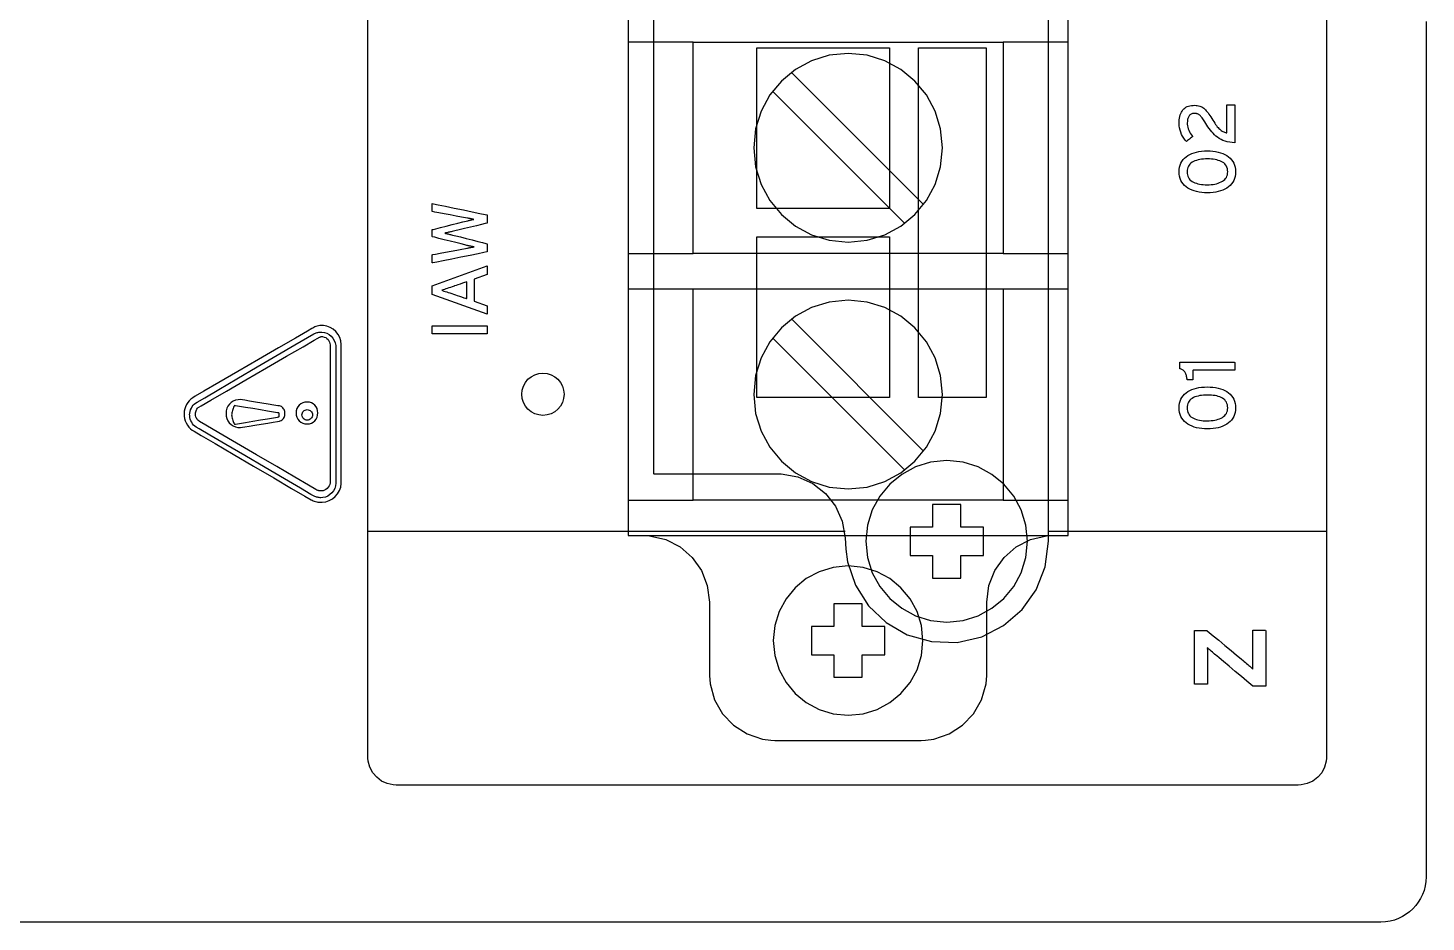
# Model space of a CAD drawing. Extents: x 1 to 47.7, y 0.2 to 33.3.
# Drawn here: x 34.258 to 36.737, y 2.26 to 3.845 of the extents above; entities that cross this region are included whole.
import ezdxf

# ---------------------------------------------------------------- set-up
doc = ezdxf.new("R2010")
doc.units = 0
doc.header["$MEASUREMENT"] = 0
for name, color, linetype in [('1_1__SCREW_TERMINAL_BLOCK_', 7, 'CONTINUOUS'), ('1_2__CONNECTORIZED_RELAY__', 7, 'CONTINUOUS'), ('4_0_____DWG', 7, 'CONTINUOUS')]:
    doc.layers.add(name, color=color, linetype=linetype)

msp = doc.modelspace()

# ---------------------------------------------------------------- linework, layer by layer
at = {"layer": '1_1__SCREW_TERMINAL_BLOCK_'}
for points in [[(35.3221, 3.9768), (35.3221, 3.8254), (35.3221, 3.6798), (35.3221, 3.5419), (35.3221, 3.4135), (35.3221, 3.2968), (35.3221, 3.2433), (35.3221, 3.1934), (35.3221, 3.1474), (35.3221, 3.1055), (35.3221, 3.0679), (35.3221, 3.0348), (35.3221, 3.0066), (35.3221, 2.9834), (35.3221, 2.9655), (35.3221, 2.9531), (35.3221, 2.9465), (35.3221, 2.9454), (35.3223, 2.9454), (35.3232, 2.9454), (35.3439, 2.9454), (35.3473, 2.9454), (35.3479, 2.9454), (35.3525, 2.9453), (35.36, 2.9448), (35.3886, 2.9383), (35.4141, 2.9253), (35.4355, 2.9068), (35.4519, 2.8837), (35.4624, 2.8569), (35.4661, 2.8274), (35.4661, 2.8274), (35.4661, 2.8252), (35.4661, 2.8191), (35.4661, 2.7979), (35.4661, 2.7405), (35.4661, 2.7159), (35.4661, 2.7017), (35.4661, 2.6972), (35.4675, 2.6823), (35.4754, 2.6543), (35.4895, 2.6296), (35.509, 2.6092), (35.5328, 2.5939), (35.5602, 2.5847), (35.5749, 2.5826), (35.5824, 2.5823), (35.5847, 2.5823), (35.5925, 2.5823), (35.6076, 2.5823), (35.6286, 2.5823), (35.654, 2.5823), (35.7121, 2.5823), (35.7702, 2.5823), (35.7956, 2.5823), (35.8166, 2.5823), (35.8317, 2.5823), (35.8395, 2.5823), (35.8418, 2.5823), (35.8493, 2.5826), (35.864, 2.5847), (35.8913, 2.5939), (35.9152, 2.6092), (35.9347, 2.6296), (35.9488, 2.6543), (35.9567, 2.6823), (35.958, 2.6972), (35.9581, 2.7017), (35.9581, 2.7159), (35.9581, 2.7405), (35.9581, 2.7979), (35.9581, 2.8191), (35.9581, 2.8252), (35.9581, 2.8274), (35.9618, 2.8569), (35.9723, 2.8837), (35.9887, 2.9068), (36.0101, 2.9253), (36.0355, 2.9383), (36.0641, 2.9448), (36.0717, 2.9453), (36.0763, 2.9454), (36.0769, 2.9454), (36.0803, 2.9454), (36.1009, 2.9454), (36.1019, 2.9454), (36.1021, 2.9454), (36.1021, 2.9465), (36.1021, 2.9531), (36.1021, 2.9655), (36.1021, 2.9834), (36.1021, 3.0066), (36.1021, 3.0348), (36.1021, 3.0679), (36.1021, 3.1055), (36.1021, 3.1474), (36.1021, 3.1934), (36.1021, 3.2433), (36.1021, 3.2968), (36.1021, 3.4135), (36.1021, 3.5419), (36.1021, 3.6798), (36.1021, 3.8254), (36.1021, 3.9768)], [(35.4372, 3.8205), (35.3221, 3.8205)], [(35.987, 3.8205), (35.987, 3.4455), (35.4372, 3.4455), (35.4372, 3.8205), (35.987, 3.8205)], [(36.1021, 3.8205), (35.987, 3.8205)], [(35.6115, 3.7667), (35.8458, 3.5326)], [(35.8123, 3.4992), (35.5781, 3.7335)], [(35.3221, 3.4455), (35.4372, 3.4455)], [(35.987, 3.4455), (36.1021, 3.4455)], [(35.3221, 3.3829), (35.4372, 3.3829)], [(35.987, 3.3829), (35.987, 3.0079), (35.4372, 3.0079), (35.4372, 3.3829), (35.987, 3.3829)], [(35.987, 3.3829), (36.1021, 3.3829)], [(35.6115, 3.3294), (35.8458, 3.0951)], [(35.8123, 3.0617), (35.5781, 3.2959)], [(35.3221, 3.0079), (35.4372, 3.0079)], [(35.987, 3.0079), (36.1021, 3.0079)], [(35.3221, 2.9454), (36.1021, 2.9454)], [(35.6869, 2.7842), (35.647, 2.7842), (35.647, 2.7342), (35.6869, 2.7342), (35.6869, 2.6941), (35.7372, 2.6941), (35.7372, 2.7342), (35.7772, 2.7342), (35.7772, 2.7842), (35.7372, 2.7842), (35.7372, 2.8243), (35.6869, 2.8243), (35.6869, 2.7842)]]:
    msp.add_lwpolyline(points, dxfattribs=at)
for points in [[(35.7121, 3.8003), (35.6784, 3.7969), (35.647, 3.7872), (35.6185, 3.7717), (35.5937, 3.7513), (35.5733, 3.7266), (35.5578, 3.6981), (35.5481, 3.6668), (35.5447, 3.6331), (35.5481, 3.5993), (35.5578, 3.5679), (35.5733, 3.5394), (35.5937, 3.5147), (35.6185, 3.4942), (35.647, 3.4788), (35.6784, 3.469), (35.7121, 3.4656), (35.7458, 3.469), (35.7772, 3.4788), (35.8056, 3.4942), (35.8304, 3.5147), (35.8509, 3.5394), (35.8663, 3.5679), (35.8761, 3.5993), (35.8795, 3.6331), (35.8761, 3.6668), (35.8663, 3.6981), (35.8509, 3.7266), (35.8304, 3.7513), (35.8056, 3.7717), (35.7772, 3.7872), (35.7458, 3.7969)], [(35.7121, 3.3628), (35.6784, 3.3594), (35.647, 3.3496), (35.6185, 3.3342), (35.5937, 3.3138), (35.5733, 3.289), (35.5578, 3.2606), (35.5481, 3.2292), (35.5447, 3.1955), (35.5481, 3.1618), (35.5578, 3.1303), (35.5733, 3.1019), (35.5937, 3.0771), (35.6185, 3.0567), (35.647, 3.0413), (35.6784, 3.0315), (35.7121, 3.0281), (35.7458, 3.0315), (35.7772, 3.0413), (35.8056, 3.0567), (35.8304, 3.0771), (35.8509, 3.1019), (35.8663, 3.1303), (35.8761, 3.1618), (35.8795, 3.1955), (35.8761, 3.2292), (35.8663, 3.2606), (35.8509, 3.289), (35.8304, 3.3138), (35.8056, 3.3342), (35.7772, 3.3496), (35.7458, 3.3594)], [(35.7121, 2.8917), (35.6854, 2.889), (35.6605, 2.8813), (35.638, 2.8691), (35.6184, 2.8529), (35.6021, 2.8333), (35.5899, 2.8108), (35.5821, 2.7859), (35.5794, 2.7592), (35.5821, 2.7325), (35.5899, 2.7076), (35.6021, 2.6851), (35.6184, 2.6655), (35.638, 2.6493), (35.6605, 2.6371), (35.6854, 2.6294), (35.7121, 2.6267), (35.7387, 2.6294), (35.7636, 2.6371), (35.7861, 2.6493), (35.8058, 2.6655), (35.822, 2.6851), (35.8343, 2.7076), (35.842, 2.7325), (35.8447, 2.7592), (35.842, 2.7859), (35.8343, 2.8108), (35.822, 2.8333), (35.8058, 2.8529), (35.7861, 2.8691), (35.7636, 2.8813), (35.7387, 2.889)]]:
    msp.add_lwpolyline(points, close=True, dxfattribs=at)
at = {"layer": '1_2__CONNECTORIZED_RELAY__'}
for points in [[(35.3672, 3.8746), (35.3672, 3.7356), (35.3672, 3.6044), (35.3672, 3.4828), (35.3672, 3.3727), (35.3672, 3.2759), (35.3672, 3.2331), (35.3672, 3.1943), (35.3672, 3.1598), (35.3672, 3.1298), (35.3672, 3.1045), (35.3672, 3.0842), (35.3672, 3.069), (35.3672, 3.0593), (35.3672, 3.0552), (35.3674, 3.0551), (35.3726, 3.0551), (35.3844, 3.0551), (35.4015, 3.0551), (35.4466, 3.0551), (35.4976, 3.0551), (35.5446, 3.0551), (35.5635, 3.0551), (35.5776, 3.0551), (35.5932, 3.0549), (35.6228, 3.0497), (35.6494, 3.0378), (35.6721, 3.02), (35.6898, 2.9974), (35.7018, 2.9709), (35.7071, 2.9414), (35.7078, 2.9214), (35.7109, 2.8989), (35.725, 2.8572), (35.7483, 2.8207), (35.7795, 2.791), (35.8171, 2.7693), (35.8597, 2.7573), (35.9055, 2.7561), (35.9491, 2.7661), (35.9878, 2.7859), (36.0205, 2.8142), (36.0455, 2.8494), (36.0616, 2.8902), (36.0673, 2.9352), (36.0673, 2.9352), (36.0673, 2.9381), (36.0673, 2.9468), (36.0673, 2.9608), (36.0673, 2.9802), (36.0673, 3.0045), (36.0673, 3.0336), (36.0673, 3.0672), (36.0673, 3.1051), (36.0673, 3.1472), (36.0673, 3.193), (36.0673, 3.2953), (36.0673, 3.4103), (36.0673, 3.5359), (36.0673, 3.6705), (36.0673, 3.8121), (36.0673, 4.109)], [(35.7855, 3.8101), (35.7855, 3.5251), (35.5505, 3.5251), (35.5505, 3.8101), (35.7855, 3.8101)], [(35.9572, 3.8101), (35.9572, 3.1901), (35.8372, 3.1901), (35.8372, 3.8101), (35.9572, 3.8101)], [(35.7855, 3.4751), (35.7855, 3.1901), (35.5505, 3.1901), (35.5505, 3.4751), (35.7855, 3.4751)], [(35.822, 2.9102), (35.8619, 2.9102), (35.8619, 2.8701), (35.9122, 2.8701), (35.9122, 2.9102), (35.9522, 2.9102), (35.9522, 2.9602), (35.9122, 2.9602), (35.9122, 3.0003), (35.8619, 3.0003), (35.8619, 2.9602), (35.822, 2.9602), (35.822, 2.9102)], [(35.3221, 2.953), (35.7066, 2.953)], [(36.0673, 2.953), (36.2142, 2.953)]]:
    msp.add_lwpolyline(points, dxfattribs=at)
msp.add_lwpolyline([(35.8871, 3.0784), (35.8583, 3.0754), (35.8314, 3.0671), (35.8071, 3.0539), (35.7858, 3.0364), (35.7683, 3.0152), (35.755, 2.9909), (35.7467, 2.9641), (35.7437, 2.9352), (35.7467, 2.9064), (35.755, 2.8795), (35.7683, 2.8552), (35.7858, 2.834), (35.8071, 2.8165), (35.8314, 2.8033), (35.8583, 2.795), (35.8871, 2.7921), (35.916, 2.795), (35.9429, 2.8033), (35.9672, 2.8165), (35.9885, 2.834), (36.0059, 2.8552), (36.0191, 2.8795), (36.0275, 2.9064), (36.0304, 2.9352), (36.0275, 2.9641), (36.0191, 2.9909), (36.0059, 3.0152), (35.9885, 3.0364), (35.9672, 3.0539), (35.9429, 3.0671), (35.916, 3.0754)], close=True, dxfattribs=at)
at = {"layer": '4_0_____DWG'}
for points in [[(36.5605, 3.8761), (36.5605, 3.8231), (36.5605, 3.7709), (36.5605, 3.7197), (36.5605, 3.6694), (36.5605, 3.62), (36.5605, 3.5715), (36.5605, 3.524), (36.5605, 3.4775), (36.5605, 3.4319), (36.5605, 3.3874), (36.5605, 3.3438), (36.5605, 3.3013), (36.5605, 3.2598), (36.5605, 3.2193), (36.5605, 3.1799), (36.5605, 3.1416), (36.5605, 3.1043), (36.5605, 3.0682), (36.5605, 3.0331), (36.5605, 2.9992), (36.5605, 2.9664), (36.5605, 2.9348), (36.5605, 2.9043), (36.5605, 2.875), (36.5605, 2.8469), (36.5605, 2.8199), (36.5605, 2.7942), (36.5605, 2.7697), (36.5605, 2.7465), (36.5605, 2.7245), (36.5605, 2.7038), (36.5605, 2.6843), (36.5605, 2.6661), (36.5605, 2.6493), (36.5605, 2.6337), (36.5605, 2.6195), (36.5605, 2.6066), (36.5605, 2.5951), (36.5605, 2.5849), (36.5605, 2.5761), (36.5605, 2.5687), (36.5605, 2.5627), (36.5605, 2.5581), (36.5605, 2.555), (36.5605, 2.5533), (36.5605, 2.5525), (36.5605, 2.551), (36.56, 2.5454), (36.5571, 2.5346), (36.552, 2.525), (36.545, 2.5168), (36.5364, 2.5102), (36.5265, 2.5056), (36.5156, 2.5032), (36.5102, 2.503), (36.5075, 2.503), (36.5019, 2.503), (36.4936, 2.503), (36.4827, 2.503), (36.4694, 2.503), (36.4536, 2.503), (36.4355, 2.503), (36.4152, 2.503), (36.3929, 2.503), (36.3685, 2.503), (36.3423, 2.503), (36.3143, 2.503), (36.2847, 2.503), (36.2534, 2.503), (36.2208, 2.503), (36.1867, 2.503), (36.1514, 2.503), (36.115, 2.503), (36.0775, 2.503), (36.0391, 2.503), (35.9599, 2.503), (35.8782, 2.503), (35.7948, 2.503), (35.7105, 2.503), (35.6263, 2.503), (35.5429, 2.503), (35.4612, 2.503), (35.3819, 2.503), (35.3435, 2.503), (35.306, 2.503), (35.2696, 2.503), (35.2343, 2.503), (35.2003, 2.503), (35.1676, 2.503), (35.1364, 2.503), (35.1067, 2.503), (35.0787, 2.503), (35.0525, 2.503), (35.0282, 2.503), (35.0058, 2.503), (34.9856, 2.503), (34.9675, 2.503), (34.9517, 2.503), (34.9383, 2.503), (34.9274, 2.503), (34.9192, 2.503), (34.9136, 2.503), (34.9108, 2.503), (34.9054, 2.5032), (34.8945, 2.5056), (34.8846, 2.5102), (34.8761, 2.5168), (34.8691, 2.525), (34.864, 2.5346), (34.8611, 2.5454), (34.8606, 2.551), (34.8606, 2.5525), (34.8606, 2.5533), (34.8606, 2.555), (34.8606, 2.5581), (34.8606, 2.5627), (34.8606, 2.5687), (34.8606, 2.5761), (34.8606, 2.5849), (34.8606, 2.5951), (34.8606, 2.6066), (34.8606, 2.6195), (34.8606, 2.6337), (34.8606, 2.6493), (34.8606, 2.6661), (34.8606, 2.6843), (34.8606, 2.7038), (34.8606, 2.7245), (34.8606, 2.7465), (34.8606, 2.7697), (34.8606, 2.7942), (34.8606, 2.8199), (34.8606, 2.8469), (34.8606, 2.875), (34.8606, 2.9043), (34.8606, 2.9348), (34.8606, 2.9664), (34.8606, 2.9992), (34.8606, 3.0331), (34.8606, 3.0682), (34.8606, 3.1043), (34.8606, 3.1416), (34.8606, 3.1799), (34.8606, 3.2193), (34.8606, 3.2598), (34.8606, 3.3013), (34.8606, 3.3438), (34.8606, 3.3874), (34.8606, 3.4319), (34.8606, 3.4775), (34.8606, 3.524), (34.8606, 3.5715), (34.8606, 3.62), (34.8606, 3.6694), (34.8606, 3.7197), (34.8606, 3.7709), (34.8606, 3.8231), (34.8606, 3.8761)], [(36.7371, 3.8568), (36.7371, 3.7973), (36.7371, 3.7387), (36.7371, 3.6812), (36.7371, 3.6247), (36.7371, 3.5693), (36.7371, 3.5149), (36.7371, 3.4615), (36.7371, 3.4093), (36.7371, 3.3581), (36.7371, 3.308), (36.7371, 3.259), (36.7371, 3.2112), (36.7371, 3.1645), (36.7371, 3.1189), (36.7371, 3.0745), (36.7371, 3.0313), (36.7371, 2.9893), (36.7371, 2.9484), (36.7371, 2.9088), (36.7371, 2.8704), (36.7371, 2.8332), (36.7371, 2.7973), (36.7371, 2.7627), (36.7371, 2.7293), (36.7371, 2.6972), (36.7371, 2.6663), (36.7371, 2.6368), (36.7371, 2.6086), (36.7371, 2.5818), (36.7371, 2.5563), (36.7371, 2.5321), (36.7371, 2.5093), (36.7371, 2.4879), (36.7371, 2.4679), (36.7371, 2.4493), (36.7371, 2.4321), (36.7371, 2.4164), (36.7371, 2.4021), (36.7371, 2.3892), (36.7371, 2.3778), (36.7371, 2.3679), (36.7371, 2.3595), (36.7371, 2.3526), (36.7371, 2.3472), (36.7371, 2.3433), (36.7371, 2.341), (36.7371, 2.3402), (36.7367, 2.332), (36.7354, 2.3241), (36.7335, 2.3164), (36.7308, 2.3091), (36.7274, 2.3021), (36.7234, 2.2955), (36.7188, 2.2893), (36.7136, 2.2836), (36.7079, 2.2785), (36.7018, 2.2739), (36.6952, 2.2699), (36.6882, 2.2665), (36.6809, 2.2638), (36.6732, 2.2618), (36.6652, 2.2606), (36.6571, 2.2602), (36.6562, 2.2602), (36.6536, 2.2602), (36.6493, 2.2602), (36.6433, 2.2602), (36.6357, 2.2602), (36.6264, 2.2602), (36.6156, 2.2602), (36.6032, 2.2602), (36.5892, 2.2602), (36.5738, 2.2602), (36.5568, 2.2602), (36.5384, 2.2602), (36.5186, 2.2602), (36.4974, 2.2602), (36.4748, 2.2602), (36.4509, 2.2602), (36.4256, 2.2602), (36.3991, 2.2602), (36.3712, 2.2602), (36.3422, 2.2602), (36.3119, 2.2602), (36.2805, 2.2602), (36.2479, 2.2602), (36.2142, 2.2602), (36.1794, 2.2602), (36.1435, 2.2602), (36.1066, 2.2602), (36.0686, 2.2602), (36.0297, 2.2602), (35.9898, 2.2602), (35.949, 2.2602), (35.9072, 2.2602), (35.8646, 2.2602), (35.8211, 2.2602), (35.7768, 2.2602), (35.7318, 2.2602), (35.6859, 2.2602), (35.6393, 2.2602), (35.592, 2.2602), (35.544, 2.2602), (35.4954, 2.2602), (35.4461, 2.2602), (35.3962, 2.2602), (35.3457, 2.2602), (35.2431, 2.2602), (35.1386, 2.2602), (35.0323, 2.2602), (34.9245, 2.2602), (34.8154, 2.2602), (34.7051, 2.2602), (34.594, 2.2602), (34.4822, 2.2602), (34.2575, 2.2602), (34.0329, 2.2602)], [(35.0718, 3.408), (35.0487, 3.3998), (35.0487, 3.3609), (35.0718, 3.3529), (35.0718, 3.3377), (34.9746, 3.3727), (34.9746, 3.3882), (35.0718, 3.4236), (35.0718, 3.408)], [(35.0718, 3.3029), (34.9746, 3.3029), (34.9746, 3.317), (35.0718, 3.317), (35.0718, 3.3029)], [(34.8606, 2.953), (35.3221, 2.953)], [(36.1021, 2.953), (36.5605, 2.953)]]:
    msp.add_lwpolyline(points, dxfattribs=at)
for points in [[(36.3979, 3.6417), (36.3932, 3.6421), (36.3888, 3.6427), (36.3846, 3.6436), (36.3806, 3.6447), (36.3769, 3.646), (36.3735, 3.6476), (36.3702, 3.6494), (36.3672, 3.6515), (36.3645, 3.6538), (36.3619, 3.6562), (36.3594, 3.6588), (36.357, 3.6614), (36.3547, 3.6641), (36.3525, 3.667), (36.3503, 3.6699), (36.3483, 3.673), (36.3464, 3.6761), (36.3447, 3.6788), (36.3435, 3.6809), (36.3423, 3.6827), (36.3411, 3.6844), (36.3399, 3.686), (36.3388, 3.6874), (36.3378, 3.6886), (36.3368, 3.6897), (36.3358, 3.6906), (36.3348, 3.6913), (36.3339, 3.6919), (36.3329, 3.6924), (36.3318, 3.6929), (36.3308, 3.6932), (36.3298, 3.6935), (36.3287, 3.6937), (36.3276, 3.6939), (36.3265, 3.6939), (36.3252, 3.6939), (36.3239, 3.6937), (36.3227, 3.6935), (36.3216, 3.6931), (36.3205, 3.6926), (36.3196, 3.6921), (36.3186, 3.6914), (36.3178, 3.6906), (36.317, 3.6897), (36.3163, 3.6887), (36.3156, 3.6875), (36.3151, 3.6861), (36.3146, 3.6846), (36.3142, 3.683), (36.3139, 3.6812), (36.3138, 3.6793), (36.3136, 3.6773), (36.3137, 3.6749), (36.3139, 3.672), (36.3144, 3.6693), (36.3152, 3.6666), (36.3161, 3.6639), (36.3173, 3.6614), (36.3188, 3.6589), (36.3205, 3.6565), (36.3224, 3.6541), (36.3232, 3.653), (36.3224, 3.6524), (36.3211, 3.6513), (36.3194, 3.6499), (36.3175, 3.6484), (36.3156, 3.6469), (36.314, 3.6456), (36.3129, 3.6446), (36.3123, 3.6441), (36.3101, 3.6466), (36.3076, 3.6499), (36.3054, 3.6533), (36.3035, 3.6568), (36.302, 3.6605), (36.3008, 3.6642), (36.2999, 3.6681), (36.2993, 3.6721), (36.2991, 3.6763), (36.2992, 3.6796), (36.2994, 3.6827), (36.2999, 3.6857), (36.3004, 3.6885), (36.3012, 3.6912), (36.3021, 3.6937), (36.3032, 3.696), (36.3044, 3.6981), (36.3058, 3.7001), (36.3075, 3.7019), (36.3093, 3.7034), (36.3113, 3.7048), (36.3135, 3.7059), (36.3158, 3.7068), (36.3184, 3.7075), (36.3211, 3.708), (36.324, 3.7082), (36.3267, 3.7083), (36.3291, 3.7081), (36.3314, 3.7078), (36.3335, 3.7074), (36.3356, 3.7068), (36.3375, 3.7061), (36.3393, 3.7053), (36.341, 3.7043), (36.3427, 3.7032), (36.3442, 3.7018), (36.3457, 3.7003), (36.3473, 3.6986), (36.3489, 3.6968), (36.3504, 3.6947), (36.3521, 3.6926), (36.3537, 3.6902), (36.3554, 3.6877), (36.357, 3.6849), (36.3588, 3.682), (36.3605, 3.6793), (36.3622, 3.6768), (36.3638, 3.6745), (36.3654, 3.6724), (36.3669, 3.6704), (36.3684, 3.6687), (36.3698, 3.6672), (36.3711, 3.6659), (36.3725, 3.6648), (36.3739, 3.6637), (36.3753, 3.6627), (36.3768, 3.6619), (36.3782, 3.6612), (36.3797, 3.6605), (36.3812, 3.66), (36.3827, 3.6596), (36.3837, 3.6596), (36.3837, 3.6625), (36.3837, 3.6681), (36.3837, 3.6755), (36.3837, 3.6838), (36.3837, 3.6922), (36.3837, 3.6998), (36.3837, 3.7056), (36.3837, 3.7089), (36.3839, 3.7092), (36.3849, 3.7092), (36.3866, 3.7092), (36.3888, 3.7092), (36.3912, 3.7092), (36.3935, 3.7092), (36.3956, 3.7092), (36.3971, 3.7092), (36.3978, 3.7092), (36.3979, 3.7077), (36.3979, 3.702), (36.3979, 3.6932), (36.3979, 3.6825), (36.3979, 3.671), (36.3979, 3.66), (36.3979, 3.6506), (36.3979, 3.6441)], [(36.3491, 3.6274), (36.3542, 3.6273), (36.3591, 3.6269), (36.3638, 3.6263), (36.3682, 3.6253), (36.3724, 3.6242), (36.3764, 3.6227), (36.3801, 3.6211), (36.3836, 3.6191), (36.3868, 3.6169), (36.3897, 3.6144), (36.3922, 3.6117), (36.3943, 3.6087), (36.3961, 3.6055), (36.3975, 3.602), (36.3985, 3.5983), (36.3991, 3.5944), (36.3994, 3.5902), (36.3991, 3.586), (36.3985, 3.5821), (36.3975, 3.5784), (36.3961, 3.575), (36.3944, 3.5718), (36.3923, 3.5689), (36.3898, 3.5662), (36.3869, 3.5637), (36.3838, 3.5615), (36.3803, 3.5596), (36.3767, 3.5579), (36.3727, 3.5564), (36.3686, 3.5553), (36.3641, 3.5544), (36.3595, 3.5537), (36.3545, 3.5533), (36.3494, 3.5532), (36.3442, 3.5533), (36.3393, 3.5537), (36.3346, 3.5544), (36.3302, 3.5553), (36.326, 3.5565), (36.322, 3.5579), (36.3183, 3.5596), (36.3148, 3.5616), (36.3116, 3.5639), (36.3087, 3.5663), (36.3062, 3.5691), (36.304, 3.572), (36.3023, 3.5752), (36.3009, 3.5787), (36.2999, 3.5824), (36.2993, 3.5863), (36.2991, 3.5904), (36.2994, 3.5946), (36.3, 3.5986), (36.301, 3.6023), (36.3023, 3.6057), (36.3041, 3.6089), (36.3062, 3.6119), (36.3086, 3.6146), (36.3115, 3.617), (36.3146, 3.6192), (36.3181, 3.6211), (36.3218, 3.6228), (36.3257, 3.6242), (36.3299, 3.6254), (36.3343, 3.6263), (36.339, 3.6269), (36.3439, 3.6273)], [(36.3494, 3.6132), (36.3457, 3.6131), (36.3423, 3.6129), (36.339, 3.6125), (36.3358, 3.612), (36.3328, 3.6114), (36.3299, 3.6106), (36.3272, 3.6096), (36.3247, 3.6085), (36.3223, 3.6073), (36.3202, 3.6058), (36.3184, 3.6042), (36.3168, 3.6023), (36.3156, 3.6003), (36.3146, 3.598), (36.3138, 3.5956), (36.3134, 3.593), (36.3132, 3.5902), (36.3134, 3.5874), (36.3138, 3.5848), (36.3145, 3.5824), (36.3155, 3.5802), (36.3168, 3.5782), (36.3183, 3.5764), (36.3201, 3.5748), (36.3222, 3.5733), (36.3245, 3.5721), (36.327, 3.5709), (36.3297, 3.57), (36.3325, 3.5692), (36.3355, 3.5685), (36.3387, 3.568), (36.342, 3.5677), (36.3455, 3.5675), (36.3491, 3.5674), (36.3527, 3.5675), (36.3561, 3.5677), (36.3594, 3.5681), (36.3626, 3.5686), (36.3655, 3.5693), (36.3684, 3.5702), (36.371, 3.5712), (36.3735, 3.5723), (36.3759, 3.5736), (36.3781, 3.575), (36.38, 3.5767), (36.3816, 3.5785), (36.3829, 3.5805), (36.3839, 3.5827), (36.3847, 3.5851), (36.3851, 3.5877), (36.3853, 3.5904), (36.3851, 3.5933), (36.3847, 3.5959), (36.3839, 3.5983), (36.3829, 3.6005), (36.3816, 3.6025), (36.38, 3.6044), (36.3782, 3.606), (36.376, 3.6074), (36.3737, 3.6087), (36.3712, 3.6097), (36.3686, 3.6106), (36.3658, 3.6114), (36.3628, 3.6121), (36.3597, 3.6126), (36.3564, 3.6129), (36.353, 3.6131)], [(35.0718, 3.5141), (35.0718, 3.5136), (35.0718, 3.5122), (35.0718, 3.5101), (35.0718, 3.5078), (35.0718, 3.5053), (35.0718, 3.5029), (35.0718, 3.501), (35.0718, 3.4997), (35.0717, 3.4994), (35.0685, 3.4986), (35.0619, 3.497), (35.0528, 3.4948), (35.0424, 3.4923), (35.0318, 3.4898), (35.022, 3.4874), (35.0144, 3.4856), (35.0098, 3.4845), (35.0083, 3.4841), (35.0067, 3.4837), (35.0052, 3.4834), (35.0036, 3.4831), (35.0021, 3.4827), (35.0007, 3.4824), (34.9993, 3.4821), (34.9979, 3.4819), (34.9966, 3.4816), (34.9969, 3.4813), (34.9983, 3.4811), (34.9997, 3.4808), (35.0011, 3.4805), (35.0025, 3.4802), (35.004, 3.4798), (35.0056, 3.4795), (35.0071, 3.4791), (35.0087, 3.4788), (35.0106, 3.4783), (35.0161, 3.4769), (35.0245, 3.4748), (35.0345, 3.4723), (35.0452, 3.4696), (35.0553, 3.467), (35.0639, 3.4648), (35.0698, 3.4634), (35.0718, 3.4628), (35.0718, 3.4623), (35.0718, 3.4609), (35.0718, 3.4588), (35.0718, 3.4565), (35.0718, 3.454), (35.0718, 3.4517), (35.0718, 3.4499), (35.0718, 3.4487), (35.0715, 3.4484), (35.0663, 3.4473), (35.0558, 3.4451), (35.0416, 3.4422), (35.0254, 3.4389), (35.009, 3.4356), (34.9941, 3.4326), (34.9824, 3.4302), (34.9756, 3.4288), (34.9746, 3.4287), (34.9746, 3.4297), (34.9746, 3.4314), (34.9746, 3.4337), (34.9746, 3.4362), (34.9746, 3.4386), (34.9746, 3.4408), (34.9746, 3.4424), (34.9746, 3.4433), (34.9757, 3.4435), (34.9805, 3.4444), (34.9883, 3.4459), (34.9979, 3.4477), (35.0083, 3.4497), (35.0184, 3.4516), (35.0271, 3.4533), (35.0334, 3.4545), (35.036, 3.455), (35.0373, 3.4552), (35.0387, 3.4555), (35.0401, 3.4558), (35.0415, 3.456), (35.043, 3.4563), (35.0445, 3.4565), (35.0459, 3.4567), (35.0474, 3.457), (35.0486, 3.4572), (35.0472, 3.4575), (35.0457, 3.4578), (35.0442, 3.4581), (35.0428, 3.4584), (35.0414, 3.4587), (35.0399, 3.459), (35.0385, 3.4593), (35.0371, 3.4596), (35.0359, 3.4599), (35.0324, 3.4607), (35.0256, 3.4625), (35.0165, 3.4648), (35.0062, 3.4674), (34.9959, 3.47), (34.9865, 3.4724), (34.9792, 3.4742), (34.9751, 3.4753), (34.9746, 3.4755), (34.9746, 3.4764), (34.9746, 3.4779), (34.9746, 3.4798), (34.9746, 3.4819), (34.9746, 3.484), (34.9746, 3.4858), (34.9746, 3.4872), (34.9746, 3.4878), (34.9759, 3.4882), (34.981, 3.4895), (34.9891, 3.4915), (34.9991, 3.494), (35.0097, 3.4967), (35.02, 3.4993), (35.0288, 3.5015), (35.035, 3.5031), (35.0375, 3.5037), (35.0386, 3.504), (35.0398, 3.5042), (35.041, 3.5045), (35.0423, 3.5048), (35.0436, 3.5051), (35.0449, 3.5053), (35.0462, 3.5056), (35.0476, 3.5058), (35.0485, 3.5061), (35.0471, 3.5064), (35.0456, 3.5066), (35.0443, 3.5069), (35.0429, 3.5071), (35.0416, 3.5074), (35.0404, 3.5076), (35.0392, 3.5077), (35.0381, 3.5079), (35.0371, 3.5081), (35.0333, 3.5088), (35.0262, 3.5101), (35.0168, 3.5119), (35.0063, 3.5139), (34.9957, 3.5158), (34.9863, 3.5176), (34.979, 3.519), (34.975, 3.5197), (34.9746, 3.52), (34.9746, 3.521), (34.9746, 3.5228), (34.9746, 3.525), (34.9746, 3.5273), (34.9746, 3.5297), (34.9746, 3.5318), (34.9746, 3.5333), (34.9746, 3.534), (34.9768, 3.5335), (34.9851, 3.5319), (34.9978, 3.5293), (35.0132, 3.5261), (35.0297, 3.5227), (35.0456, 3.5195), (35.059, 3.5167), (35.0683, 3.5148)], [(35.0133, 3.3876), (35.0101, 3.3865), (35.0071, 3.3855), (35.0041, 3.3845), (35.0013, 3.3836), (34.9987, 3.3827), (34.9961, 3.3819), (34.9937, 3.3811), (34.9914, 3.3804), (34.9927, 3.3797), (34.9951, 3.379), (34.9976, 3.3783), (35.0002, 3.3775), (35.003, 3.3766), (35.0059, 3.3757), (35.009, 3.3746), (35.0121, 3.3736), (35.0138, 3.373), (35.0157, 3.3724), (35.0188, 3.3713), (35.0226, 3.37), (35.0266, 3.3686), (35.0304, 3.3672), (35.0335, 3.3662), (35.0354, 3.3655), (35.0357, 3.3656), (35.0357, 3.3677), (35.0357, 3.3716), (35.0357, 3.3766), (35.0357, 3.382), (35.0357, 3.3873), (35.0357, 3.3917), (35.0357, 3.3946), (35.0357, 3.3954), (35.0344, 3.3949), (35.0317, 3.394), (35.0281, 3.3927), (35.0241, 3.3913), (35.0201, 3.3899), (35.0167, 3.3887), (35.0143, 3.3879)], [(34.7611, 3.3125), (34.7532, 3.3079), (34.7321, 3.2956), (34.7018, 3.2781), (34.6664, 3.2576), (34.6299, 3.2364), (34.5963, 3.2169), (34.5696, 3.2014), (34.5538, 3.1923), (34.5498, 3.1899), (34.5465, 3.1874), (34.5436, 3.1845), (34.541, 3.1812), (34.5388, 3.1777), (34.537, 3.1739), (34.5356, 3.1699), (34.5347, 3.1659), (34.5344, 3.1618), (34.5346, 3.1574), (34.5353, 3.1532), (34.5366, 3.149), (34.5383, 3.145), (34.5404, 3.1413), (34.5429, 3.1379), (34.5458, 3.1349), (34.549, 3.1323), (34.5522, 3.1303), (34.565, 3.1228), (34.5894, 3.1085), (34.6217, 3.0896), (34.6578, 3.0685), (34.6936, 3.0475), (34.7252, 3.029), (34.7486, 3.0153), (34.7597, 3.0088), (34.7615, 3.0079), (34.7634, 3.0071), (34.7654, 3.0064), (34.7675, 3.0058), (34.7696, 3.0053), (34.7717, 3.0049), (34.7738, 3.0047), (34.776, 3.0045), (34.7791, 3.0045), (34.7857, 3.0054), (34.7918, 3.0075), (34.7975, 3.0107), (34.8025, 3.0148), (34.8067, 3.0197), (34.8099, 3.0253), (34.8122, 3.0314), (34.8133, 3.038), (34.8133, 3.0444), (34.8133, 3.0643), (34.8133, 3.0964), (34.8133, 3.1359), (34.8133, 3.1783), (34.8133, 3.2189), (34.8133, 3.253), (34.8133, 3.276), (34.8133, 3.2841), (34.8126, 3.2905), (34.8106, 3.2966), (34.8076, 3.3022), (34.8037, 3.3071), (34.799, 3.3113), (34.7937, 3.3146), (34.7878, 3.3169), (34.7815, 3.318), (34.7773, 3.3181), (34.7749, 3.3179), (34.7726, 3.3174), (34.7704, 3.3168), (34.7682, 3.3161), (34.7662, 3.3153), (34.7643, 3.3143), (34.7626, 3.3134)], [(34.5443, 3.1594), (34.5445, 3.1625), (34.5451, 3.1655), (34.546, 3.1685), (34.5473, 3.1713), (34.5488, 3.174), (34.5506, 3.1764), (34.5526, 3.1785), (34.5549, 3.1803), (34.5576, 3.182), (34.571, 3.1899), (34.5959, 3.2044), (34.6282, 3.2233), (34.6641, 3.2443), (34.6995, 3.2651), (34.7307, 3.2833), (34.7536, 3.2967), (34.7643, 3.303), (34.7658, 3.3037), (34.7672, 3.3043), (34.7688, 3.3048), (34.7703, 3.3053), (34.7719, 3.3056), (34.7734, 3.3059), (34.7749, 3.3061), (34.7764, 3.3062), (34.7785, 3.3062), (34.7832, 3.3055), (34.7877, 3.304), (34.7917, 3.3018), (34.7953, 3.2988), (34.7984, 3.2954), (34.8008, 3.2914), (34.8024, 3.287), (34.8033, 3.2823), (34.8034, 3.277), (34.8034, 3.2584), (34.8034, 3.2274), (34.8034, 3.1887), (34.8034, 3.1467), (34.8034, 3.1061), (34.8034, 3.0715), (34.8034, 3.0473), (34.8034, 3.0383), (34.8029, 3.0335), (34.8015, 3.029), (34.7994, 3.0249), (34.7966, 3.0212), (34.7932, 3.018), (34.7893, 3.0155), (34.785, 3.0137), (34.7804, 3.0127), (34.777, 3.0125), (34.7755, 3.0126), (34.774, 3.0127), (34.7725, 3.013), (34.7709, 3.0133), (34.7694, 3.0137), (34.7678, 3.0142), (34.7663, 3.0147), (34.7649, 3.0154), (34.7595, 3.0185), (34.7411, 3.0293), (34.7127, 3.0459), (34.6785, 3.0659), (34.6424, 3.0871), (34.6082, 3.1071), (34.5798, 3.1237), (34.5614, 3.1345), (34.5558, 3.1378), (34.5535, 3.1394), (34.5514, 3.1414), (34.5495, 3.1437), (34.5479, 3.1463), (34.5465, 3.1491), (34.5454, 3.152), (34.5447, 3.155), (34.5444, 3.1581), (34.5443, 3.1593), (34.5443, 3.1593), (34.5443, 3.1593), (34.5443, 3.1593), (34.5443, 3.1594), (34.5443, 3.1594), (34.5443, 3.1594), (34.5443, 3.1594)], [(34.7933, 3.2833), (34.7933, 3.2742), (34.7933, 3.2497), (34.7933, 3.2146), (34.7933, 3.1736), (34.7933, 3.1313), (34.7933, 3.0923), (34.7933, 3.0614), (34.7933, 3.0432), (34.7933, 3.0389), (34.7927, 3.0361), (34.7917, 3.0334), (34.7902, 3.031), (34.7883, 3.0289), (34.786, 3.0271), (34.7835, 3.0257), (34.7808, 3.0248), (34.7779, 3.0245), (34.7767, 3.0245), (34.7757, 3.0246), (34.7746, 3.0247), (34.7736, 3.0249), (34.7726, 3.0251), (34.7716, 3.0254), (34.7707, 3.0257), (34.7698, 3.0261), (34.7682, 3.027), (34.7553, 3.0345), (34.7309, 3.0488), (34.6988, 3.0676), (34.6629, 3.0886), (34.6274, 3.1094), (34.596, 3.1278), (34.5728, 3.1414), (34.5618, 3.1478), (34.5603, 3.1488), (34.559, 3.1499), (34.5578, 3.1513), (34.5568, 3.1528), (34.5559, 3.1544), (34.5553, 3.1562), (34.5547, 3.158), (34.5545, 3.1599), (34.5544, 3.1617), (34.5546, 3.1633), (34.555, 3.1649), (34.5556, 3.1666), (34.5564, 3.1682), (34.5573, 3.1697), (34.5584, 3.1711), (34.5596, 3.1723), (34.5608, 3.1732), (34.5649, 3.1756), (34.5821, 3.1856), (34.6099, 3.2017), (34.6441, 3.2215), (34.6808, 3.2428), (34.7159, 3.2632), (34.7455, 3.2803), (34.7654, 3.2918), (34.7718, 3.2956), (34.7727, 3.2961), (34.7736, 3.2966), (34.7745, 3.2971), (34.7754, 3.2974), (34.7762, 3.2977), (34.777, 3.2979), (34.7777, 3.2981), (34.7783, 3.2982), (34.7802, 3.2981), (34.783, 3.2974), (34.7856, 3.2963), (34.7878, 3.2947), (34.7897, 3.2928), (34.7913, 3.2907), (34.7924, 3.2883), (34.7931, 3.2858)], [(36.3979, 3.2385), (36.395, 3.2385), (36.3874, 3.2385), (36.3766, 3.2385), (36.3639, 3.2385), (36.3508, 3.2385), (36.3389, 3.2385), (36.3295, 3.2385), (36.3241, 3.2385), (36.3233, 3.2383), (36.3233, 3.2371), (36.3233, 3.235), (36.3233, 3.2323), (36.3233, 3.2294), (36.3233, 3.2265), (36.3233, 3.2241), (36.3233, 3.2224), (36.3233, 3.2218), (36.3229, 3.2218), (36.3219, 3.2218), (36.3205, 3.2218), (36.3187, 3.2218), (36.317, 3.2218), (36.3154, 3.2218), (36.3141, 3.2218), (36.3134, 3.2218), (36.3132, 3.2226), (36.313, 3.2243), (36.3128, 3.2259), (36.3124, 3.2275), (36.312, 3.229), (36.3116, 3.2305), (36.3111, 3.2319), (36.3105, 3.2332), (36.3098, 3.2345), (36.3091, 3.2357), (36.3083, 3.2368), (36.3074, 3.2377), (36.3064, 3.2386), (36.3053, 3.2394), (36.3041, 3.24), (36.3028, 3.2405), (36.3014, 3.241), (36.3007, 3.2413), (36.3007, 3.2421), (36.3007, 3.2435), (36.3007, 3.2454), (36.3007, 3.2474), (36.3007, 3.2493), (36.3007, 3.251), (36.3007, 3.2521), (36.3007, 3.2526), (36.3044, 3.2526), (36.3143, 3.2526), (36.3284, 3.2526), (36.345, 3.2526), (36.362, 3.2526), (36.3776, 3.2526), (36.3898, 3.2526), (36.3969, 3.2526), (36.3979, 3.2524), (36.3979, 3.2514), (36.3979, 3.2496), (36.3979, 3.2474), (36.3979, 3.2449), (36.3979, 3.2425), (36.3979, 3.2404), (36.3979, 3.239)], [(35.1708, 3.2335), (35.1784, 3.2327), (35.1854, 3.2305), (35.1918, 3.227), (35.1973, 3.2225), (35.2019, 3.2169), (35.2054, 3.2105), (35.2076, 3.2035), (35.2083, 3.196), (35.2076, 3.1884), (35.2054, 3.1814), (35.2019, 3.175), (35.1973, 3.1694), (35.1918, 3.1649), (35.1854, 3.1614), (35.1784, 3.1592), (35.1708, 3.1585), (35.1633, 3.1592), (35.1562, 3.1614), (35.1499, 3.1649), (35.1443, 3.1694), (35.1397, 3.175), (35.1363, 3.1814), (35.1341, 3.1884), (35.1333, 3.196), (35.1341, 3.2035), (35.1363, 3.2105), (35.1397, 3.2169), (35.1443, 3.2225), (35.1499, 3.227), (35.1562, 3.2305), (35.1633, 3.2327)], [(36.3491, 3.2089), (36.3542, 3.2088), (36.3591, 3.2084), (36.3638, 3.2077), (36.3682, 3.2068), (36.3724, 3.2056), (36.3764, 3.2042), (36.3801, 3.2025), (36.3836, 3.2006), (36.3868, 3.1983), (36.3897, 3.1959), (36.3922, 3.1932), (36.3943, 3.1902), (36.3961, 3.187), (36.3975, 3.1835), (36.3985, 3.1798), (36.3991, 3.1758), (36.3994, 3.1716), (36.3991, 3.1675), (36.3985, 3.1636), (36.3975, 3.1599), (36.3961, 3.1564), (36.3944, 3.1533), (36.3923, 3.1503), (36.3898, 3.1476), (36.3869, 3.1452), (36.3838, 3.143), (36.3803, 3.141), (36.3767, 3.1393), (36.3727, 3.1379), (36.3686, 3.1367), (36.3641, 3.1358), (36.3595, 3.1352), (36.3545, 3.1348), (36.3494, 3.1346), (36.3442, 3.1348), (36.3393, 3.1352), (36.3346, 3.1358), (36.3302, 3.1367), (36.326, 3.1379), (36.322, 3.1394), (36.3183, 3.1411), (36.3148, 3.1431), (36.3116, 3.1453), (36.3087, 3.1478), (36.3062, 3.1505), (36.304, 3.1535), (36.3023, 3.1567), (36.3009, 3.1601), (36.2999, 3.1638), (36.2993, 3.1677), (36.2991, 3.1719), (36.2994, 3.1761), (36.3, 3.18), (36.301, 3.1837), (36.3023, 3.1872), (36.3041, 3.1904), (36.3062, 3.1933), (36.3086, 3.196), (36.3115, 3.1985), (36.3146, 3.2007), (36.3181, 3.2026), (36.3218, 3.2043), (36.3257, 3.2057), (36.3299, 3.2068), (36.3343, 3.2077), (36.339, 3.2084), (36.3439, 3.2088)], [(34.6091, 3.1667), (34.6091, 3.1662), (34.609, 3.1657), (34.609, 3.1652), (34.6089, 3.1646), (34.6089, 3.1641), (34.6089, 3.1636), (34.6088, 3.1631), (34.6088, 3.1626), (34.6088, 3.162), (34.6088, 3.1614), (34.6089, 3.1608), (34.6089, 3.1601), (34.6089, 3.1595), (34.609, 3.1589), (34.609, 3.1583), (34.6091, 3.1576), (34.6092, 3.157), (34.6102, 3.153), (34.612, 3.1489), (34.6146, 3.1454), (34.6178, 3.1423), (34.6215, 3.1399), (34.6256, 3.1382), (34.6299, 3.1372), (34.6345, 3.137), (34.6379, 3.1374), (34.6419, 3.138), (34.6497, 3.1393), (34.6599, 3.1411), (34.6714, 3.143), (34.6827, 3.1449), (34.6927, 3.1466), (34.7002, 3.1479), (34.7037, 3.1485), (34.7051, 3.1488), (34.7067, 3.1495), (34.7083, 3.1505), (34.7096, 3.1517), (34.7109, 3.1531), (34.7118, 3.1546), (34.7126, 3.1563), (34.713, 3.158), (34.7131, 3.1593), (34.7131, 3.1596), (34.7131, 3.1602), (34.7131, 3.1609), (34.7131, 3.1618), (34.7131, 3.1626), (34.7131, 3.1634), (34.7131, 3.164), (34.7131, 3.1643), (34.713, 3.1654), (34.7126, 3.1672), (34.7119, 3.1688), (34.711, 3.1704), (34.7098, 3.1718), (34.7084, 3.173), (34.7069, 3.174), (34.7053, 3.1748), (34.7037, 3.1752), (34.7007, 3.1757), (34.6936, 3.1768), (34.6838, 3.1784), (34.6725, 3.1803), (34.6609, 3.1822), (34.6504, 3.1839), (34.6423, 3.1853), (34.6378, 3.186), (34.6347, 3.1864), (34.6302, 3.1863), (34.6258, 3.1853), (34.6217, 3.1837), (34.618, 3.1814), (34.6148, 3.1785), (34.6122, 3.1751), (34.6102, 3.1711)], [(34.6188, 3.1593), (34.6189, 3.1576), (34.6191, 3.1557), (34.6195, 3.1537), (34.62, 3.1517), (34.6206, 3.1497), (34.6213, 3.1477), (34.6222, 3.1458), (34.6231, 3.1439), (34.6237, 3.1429), (34.6237, 3.1429), (34.6237, 3.1429), (34.6237, 3.1429), (34.6237, 3.1429), (34.6237, 3.1429), (34.6237, 3.1429), (34.6237, 3.1429), (34.6237, 3.1429), (34.6257, 3.1432), (34.6326, 3.1443), (34.6433, 3.1461), (34.6561, 3.1482), (34.6698, 3.1504), (34.6826, 3.1525), (34.6933, 3.1543), (34.7002, 3.1554), (34.7021, 3.1557), (34.7022, 3.1558), (34.7023, 3.1559), (34.7024, 3.1561), (34.7026, 3.1562), (34.7028, 3.1564), (34.7029, 3.1566), (34.7031, 3.1567), (34.7031, 3.1567), (34.7031, 3.1568), (34.7031, 3.157), (34.7031, 3.1573), (34.7031, 3.1577), (34.7031, 3.1582), (34.7031, 3.1586), (34.7031, 3.159), (34.7031, 3.1592), (34.7031, 3.1593), (34.7031, 3.1594), (34.7031, 3.1597), (34.7031, 3.16), (34.7031, 3.1605), (34.7031, 3.1609), (34.7031, 3.1613), (34.7031, 3.1617), (34.7031, 3.1619), (34.7031, 3.1619), (34.7031, 3.162), (34.7029, 3.1621), (34.7028, 3.1623), (34.7026, 3.1624), (34.7024, 3.1626), (34.7023, 3.1628), (34.7022, 3.1629), (34.7021, 3.1629), (34.7002, 3.1632), (34.6933, 3.1644), (34.6826, 3.1661), (34.6698, 3.1683), (34.6561, 3.1705), (34.6433, 3.1726), (34.6326, 3.1744), (34.6257, 3.1755), (34.6237, 3.1758), (34.6237, 3.1758), (34.6237, 3.1758), (34.6237, 3.1758), (34.6237, 3.1758), (34.6237, 3.1758), (34.6237, 3.1758), (34.6237, 3.1758), (34.6237, 3.1758), (34.6231, 3.1748), (34.6222, 3.1729), (34.6213, 3.1709), (34.6206, 3.169), (34.62, 3.1669), (34.6195, 3.1649), (34.6191, 3.163), (34.6189, 3.1611)], [(34.7331, 3.1628), (34.7335, 3.1588), (34.7346, 3.1551), (34.7364, 3.1518), (34.7387, 3.1489), (34.7416, 3.1466), (34.745, 3.1448), (34.7487, 3.1437), (34.7528, 3.1434), (34.7567, 3.1437), (34.7603, 3.1448), (34.7635, 3.1466), (34.7663, 3.1489), (34.7686, 3.1518), (34.7703, 3.1551), (34.7713, 3.1588), (34.7717, 3.1628), (34.7713, 3.1668), (34.7703, 3.1705), (34.7686, 3.1738), (34.7663, 3.1767), (34.7635, 3.179), (34.7603, 3.1808), (34.7567, 3.1819), (34.7528, 3.1822), (34.7487, 3.1819), (34.745, 3.1808), (34.7416, 3.179), (34.7387, 3.1767), (34.7364, 3.1738), (34.7346, 3.1705), (34.7335, 3.1668)], [(36.3494, 3.1946), (36.3457, 3.1946), (36.3423, 3.1944), (36.339, 3.194), (36.3358, 3.1935), (36.3328, 3.1928), (36.3299, 3.192), (36.3272, 3.1911), (36.3247, 3.19), (36.3223, 3.1887), (36.3202, 3.1873), (36.3184, 3.1856), (36.3168, 3.1838), (36.3156, 3.1817), (36.3146, 3.1795), (36.3138, 3.1771), (36.3134, 3.1744), (36.3132, 3.1716), (36.3134, 3.1689), (36.3138, 3.1663), (36.3145, 3.1639), (36.3155, 3.1617), (36.3168, 3.1597), (36.3183, 3.1579), (36.3201, 3.1562), (36.3222, 3.1548), (36.3245, 3.1535), (36.327, 3.1524), (36.3297, 3.1514), (36.3325, 3.1506), (36.3355, 3.15), (36.3387, 3.1495), (36.342, 3.1491), (36.3455, 3.1489), (36.3491, 3.1489), (36.3527, 3.1489), (36.3561, 3.1492), (36.3594, 3.1496), (36.3626, 3.1501), (36.3655, 3.1508), (36.3684, 3.1516), (36.371, 3.1526), (36.3735, 3.1538), (36.3759, 3.155), (36.3781, 3.1565), (36.38, 3.1581), (36.3816, 3.16), (36.3829, 3.162), (36.3839, 3.1642), (36.3847, 3.1666), (36.3851, 3.1691), (36.3853, 3.1719), (36.3851, 3.1747), (36.3847, 3.1773), (36.3839, 3.1797), (36.3829, 3.182), (36.3816, 3.184), (36.38, 3.1858), (36.3782, 3.1874), (36.376, 3.1889), (36.3737, 3.1901), (36.3712, 3.1912), (36.3686, 3.1921), (36.3658, 3.1929), (36.3628, 3.1935), (36.3597, 3.194), (36.3564, 3.1944), (36.353, 3.1946)], [(34.7528, 3.1688), (34.7546, 3.1686), (34.7564, 3.168), (34.758, 3.1672), (34.7593, 3.166), (34.7605, 3.1646), (34.7613, 3.163), (34.7619, 3.1612), (34.7621, 3.1593), (34.7619, 3.1574), (34.7613, 3.1557), (34.7605, 3.1541), (34.7593, 3.1527), (34.758, 3.1515), (34.7564, 3.1506), (34.7546, 3.1501), (34.7528, 3.1499), (34.7509, 3.1501), (34.7491, 3.1506), (34.7476, 3.1515), (34.7462, 3.1527), (34.7451, 3.1541), (34.7442, 3.1557), (34.7436, 3.1574), (34.7435, 3.1593), (34.7436, 3.1612), (34.7442, 3.163), (34.7451, 3.1646), (34.7462, 3.166), (34.7476, 3.1672), (34.7491, 3.168), (34.7509, 3.1686)], [(36.4527, 2.6781), (36.4518, 2.6781), (36.4497, 2.6781), (36.4465, 2.6781), (36.4428, 2.6781), (36.439, 2.6781), (36.4354, 2.6781), (36.4325, 2.6781), (36.4307, 2.6781), (36.4301, 2.6783), (36.4264, 2.6813), (36.4192, 2.6874), (36.4096, 2.6955), (36.3987, 2.7046), (36.3877, 2.7139), (36.3777, 2.7222), (36.3701, 2.7286), (36.3659, 2.7321), (36.3642, 2.7335), (36.3621, 2.7353), (36.3601, 2.737), (36.3581, 2.7387), (36.3562, 2.7403), (36.3544, 2.742), (36.3526, 2.7436), (36.3509, 2.7451), (36.3493, 2.7467), (36.3491, 2.7447), (36.3492, 2.7421), (36.3492, 2.7393), (36.3493, 2.7365), (36.3493, 2.7335), (36.3494, 2.7305), (36.3494, 2.7274), (36.3494, 2.7242), (36.3494, 2.7213), (36.3494, 2.7194), (36.3494, 2.7153), (36.3494, 2.7096), (36.3494, 2.703), (36.3494, 2.6962), (36.3494, 2.69), (36.3494, 2.6851), (36.3494, 2.6822), (36.3492, 2.6817), (36.3477, 2.6817), (36.345, 2.6817), (36.3415, 2.6817), (36.3376, 2.6817), (36.3337, 2.6817), (36.3302, 2.6817), (36.3277, 2.6817), (36.3264, 2.6817), (36.3263, 2.6835), (36.3263, 2.6913), (36.3263, 2.7037), (36.3263, 2.7188), (36.3263, 2.7351), (36.3263, 2.7508), (36.3263, 2.7641), (36.3263, 2.7734), (36.3263, 2.7769), (36.3271, 2.7769), (36.3293, 2.7769), (36.3324, 2.7769), (36.3361, 2.7769), (36.3399, 2.7769), (36.3435, 2.7769), (36.3464, 2.7769), (36.3482, 2.7769), (36.3488, 2.7767), (36.3524, 2.7737), (36.3597, 2.7677), (36.3693, 2.7597), (36.3803, 2.7506), (36.3913, 2.7415), (36.4012, 2.7333), (36.4089, 2.7269), (36.4131, 2.7235), (36.4147, 2.7221), (36.4168, 2.7203), (36.4188, 2.7186), (36.4208, 2.7169), (36.4227, 2.7152), (36.4245, 2.7136), (36.4263, 2.712), (36.428, 2.7104), (36.4297, 2.7088), (36.4298, 2.7108), (36.4298, 2.7135), (36.4297, 2.7162), (36.4297, 2.7191), (36.4296, 2.722), (36.4296, 2.7251), (36.4296, 2.7282), (36.4296, 2.7314), (36.4296, 2.7343), (36.4296, 2.7363), (36.4296, 2.7409), (36.4296, 2.7472), (36.4296, 2.7545), (36.4296, 2.7619), (36.4296, 2.7687), (36.4296, 2.7741), (36.4296, 2.7773), (36.4297, 2.7778), (36.4312, 2.7778), (36.4339, 2.7778), (36.4375, 2.7778), (36.4414, 2.7778), (36.4453, 2.7778), (36.4487, 2.7778), (36.4513, 2.7778), (36.4526, 2.7778), (36.4527, 2.7759), (36.4527, 2.7678), (36.4527, 2.7548), (36.4527, 2.7389), (36.4527, 2.7219), (36.4527, 2.7054), (36.4527, 2.6915), (36.4527, 2.6818)]]:
    msp.add_lwpolyline(points, close=True, dxfattribs=at)

doc.saveas('drawing.dxf')
